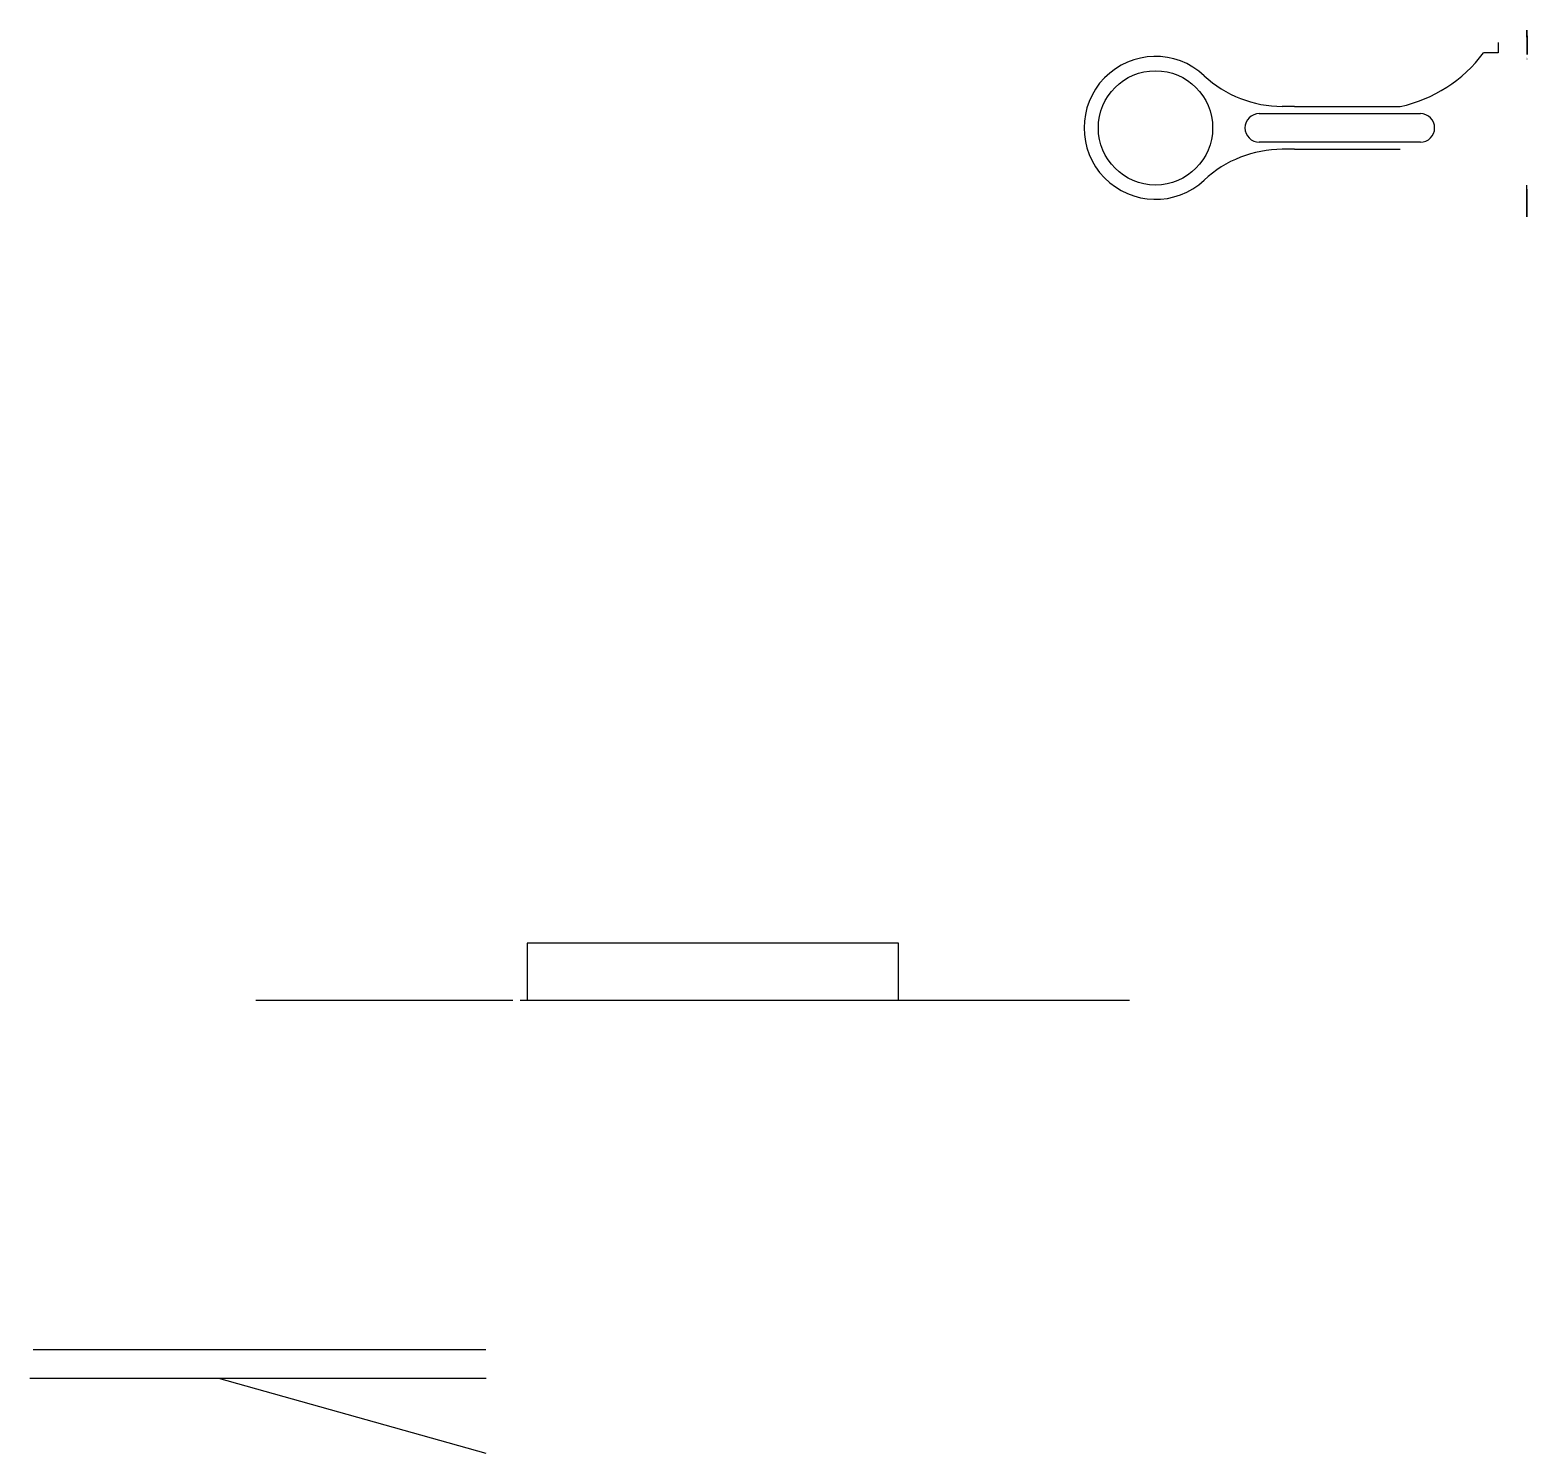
# Model space of a CAD drawing. Header units: millimetres. Extents: x 1636 to 4804, y 2046 to 7477.
# Drawn here: x 4777.96 to 4804.16, y 7452.55 to 7477.45 of the extents above; entities outside this region: 1.
import ezdxf

# ---------------------------------------------------------------- set-up
doc = ezdxf.new("R2010")
doc.units = ezdxf.units.MM
doc.linetypes.add('CENTER2', pattern=[28.575, 19.05, -3.175, 3.175, -3.175])

# ---------------------------------------------------------------- blocks, each defined once
blk = doc.blocks.new('*U3')
at = {"color": 0, "linetype": 'CENTER2', "transparency": 16777216}
for p, q in [((0, 0.25), (0, 4.75)), ((-4.75, 0), (-0.25, 0)), ((0.25, 0), (10.538, 0)), ((0, -4.75), (0, -0.25))]:
    blk.add_line(p, q, dxfattribs=at)
at = {"color": 0, "linetype": 'Continuous', "transparency": 16777216}
for p, q in [((-0.125, 0), (0.125, 0)), ((0, -0.125), (0, 0.125))]:
    blk.add_line(p, q, dxfattribs=at)

msp = doc.modelspace()

# ---------------------------------------------------------------- linework, layer by layer
for p, q in [((4803.652, 7477.232, 1), (4803.652, 7477.05, 1)), ((4803.652, 7477.05, 1), (4803.393, 7477.05, 1)), ((4804.157, 7476.938, 0.713), (4804.155, 7476.938, 1)), ((4799.471, 7475.987, 1), (4802.29, 7475.987, 1)), ((4800.09, 7476.112, 1), (4799.874, 7476.112, 1)), ((4800.09, 7476.112, 1), (4801.937, 7476.112, 1)), ((4800.702, 7475.487, 1), (4799.471, 7475.487, 1)), ((4800.09, 7475.362, 1), (4799.874, 7475.362, 1)), ((4800.09, 7475.362, 1), (4801.937, 7475.362, 1)), ((4802.29, 7475.487, 1), (4800.702, 7475.487, 1)), ((4804.155, 7474.644, 0.641), (4804.155, 7474.737, 0.641)), ((4804.155, 7474.425, 0.641), (4804.155, 7474.644, 0.641)), ((4793.16, 7460.474, 1.25), (4793.16, 7461.474, 1.25)), ((4793.16, 7460.474, -1.25), (4793.16, 7461.474, -1.25)), ((4786.66, 7460.474), (4786.66, 7460.474, -3.701)), ((4785.933, 7454.359), (4778.016, 7454.359)), ((4777.958, 7453.859), (4785.939, 7453.859)), ((4778.259, 7453.859, -1.213), (4781.259, 7453.859, -1.213)), ((4781.259, 7453.859, -1.213), (4785.934, 7452.552)), ((1636.178, 2045.77), (1636.178, 5919.075))]:
    msp.add_line(p, q)
at = {"extrusion": (1, 0, 0)}
for p, q in [((4804.156, 7476.975, 0.287), (4804.156, 7476.975, 0)), ((4804.155, 7474.425, 0.157), (4804.155, 7474.737, 0.157))]:
    msp.add_line(p, q, dxfattribs=at)
at = {"elevation": 1.25}
msp.add_lwpolyline([(4786.66, 7460.474), (4793.16, 7460.474), (4793.16, 7461.474), (4786.66, 7461.474)], close=True, dxfattribs=at)
at = {"extrusion": (0.999943, 0.010637, 0)}
for radius in [0.213, 0.154]:
    msp.add_circle((7425.711, 0.5, 4883.421), radius, dxfattribs=at)
msp.add_circle((4797.655, 7475.737, 1), 1)
at = {"extrusion": (1, 0, 0)}
for centre, radius in [((7474.425, 0.399, 4804.155), 0.242), ((7474.419, 0.401, 4804.155), 0.202)]:
    msp.add_circle(centre, radius, dxfattribs=at)
for centre, radius, start, end in [((4797.655, 7475.737, 1), 1.25, 46.9509, 313.0491), ((4801.424, 7478.508, 1), 2.451, 282.0762, 323.4765), ((4799.874, 7478.112, 1), 2, 226.9509, 270), ((4799.471, 7475.737, 1), 0.25, 90, 270), ((4802.29, 7475.737, 1), 0.25, 270, 90), ((4799.874, 7473.362, 1), 2, 90, 133.0491)]:
    msp.add_arc(centre, radius, start, end)

# ---------------------------------------------------------------- block references
at = {"linetype": 'CENTER2', "extrusion": (0, -1, 0)}
msp.add_blockref('*U3', (4786.66, 0, -7460.474), dxfattribs=at)

doc.saveas('drawing.dxf')
